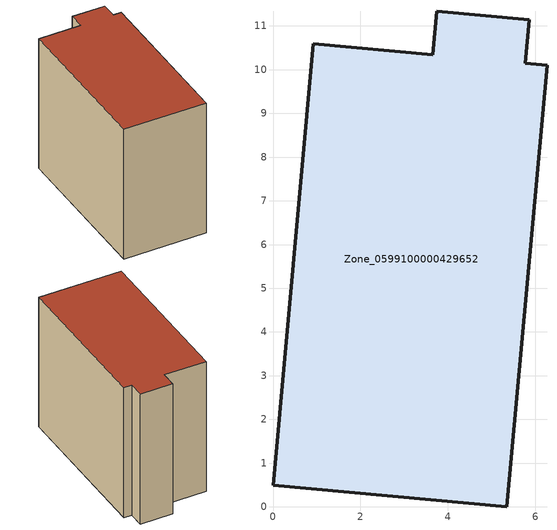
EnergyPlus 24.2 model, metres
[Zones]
Zone_0599100000429652
 floor ground (C_G): 3.65,10.34 3.74,11.34 5.86,11.15 5.77,10.15 6.27,10.1 5.34,0 0,0.49 0.92,10.59 z0
 wall outside (C_F): 5.77,10.15 5.86,11.15 3.74,11.34 3.65,10.34 0.92,10.59 0,0.49 5.34,0 6.27,10.1 5.77,10.15 z0:9.14
 roof outside (C_R): 5.34,0 6.27,10.1 5.77,10.15 5.86,11.15 3.74,11.34 3.65,10.34 0.92,10.59 0,0.49 z9.14
[BUILDING]
Pand.0599100000429652: North Axis=0; Terrain=City; Loads Convergence Tolerance Value=0.04; Temperature Convergence Tolerance Value=0.4; Solar Distribution=FullExterior; Maximum Number of Warmup Days=25; Minimum Number of Warmup Days=1
[Site:Location]
Rotterdam.The.Hague.AP_ZH_NLD Design_Conditions: Latitude=51.96; Longitude=4.45; Time Zone=1; Elevation=-4.5
[SITE:GROUNDTEMPERATURE:BUILDINGSURFACE]
18, 18, 18, 18, 18, 18, 18, 18, 18, 18, 18, 18
[MATERIAL] Thermal Absorptance=0.9; Solar Absorptance=0.7; Visible Absorptance=0.7
Name | Roughness | Thickness | Conductivity | Density | Specific Heat
G.TI.2006-2014 | MediumSmooth | 0.15 | 0.06 | 540 | 1210
F.TI.2006-2014 | Rough | 0.3 | 0.12 | 1920 | 840
R.TI.2006-2014 | MediumRough | 0.2 | 0.08 | 1500 | 1000
[CONSTRUCTION]
C_G: G.TI.2006-2014
C_F: F.TI.2006-2014
C_R: R.TI.2006-2014
[ZONE]
Zone_0599100000429652: Type=1; Multiplier=1; Ceiling Height=Autocalculate; Volume=Autocalculate; Floor Area=autocalculate; Part of Total Floor Area=Yes
[ZONEINFILTRATION:DESIGNFLOWRATE]
Infil_Zone_0599100000429652: Zone or ZoneList or Space or SpaceList=Zone_0599100000429652; Schedule=AlwaysOn; Design Flow Rate Calculation Method=Flow/Area; Flow Rate per Floor Area=0.0015; Constant Term Coefficient=1; Temperature Term Coefficient=0; Velocity Term Coefficient=0; Velocity Squared Term Coefficient=0
[HVACTEMPLATE:ZONE:IDEALLOADSAIRSYSTEM]
Zone_0599100000429652: Maximum Heating Supply Air Temperature=50; Minimum Cooling Supply Air Temperature=13; Maximum Heating Supply Air Humidity Ratio=0.0156; Minimum Cooling Supply Air Humidity Ratio=0.0077; Heating Limit=NoLimit; Cooling Limit=NoLimit; Dehumidification Control Type=ConstantSensibleHeatRatio; Cooling Sensible Heat Ratio=0.7; Dehumidification Setpoint=60; Humidification Control Type=None; Humidification Setpoint=30; Outdoor Air Method=None; Outdoor Air Flow Rate per Person=0.00944; Outdoor Air Flow Rate per Zone Floor Area=0; Outdoor Air Flow Rate per Zone=0; Demand Controlled Ventilation Type=None; Outdoor Air Economizer Type=NoEconomizer; Heat Recovery Type=None; Sensible Heat Recovery Effectiveness=0.7; Latent Heat Recovery Effectiveness=0.65
[ZONECONTROL:THERMOSTAT]
ThermostatControl_Zone_0599100000429652: Zone or ZoneList=Zone_0599100000429652; Control Type Schedule=DualSetpointControlType; Control 1=Thermostat_Zone_0599100000429652; Temperature Difference Between Cutout And Setpoint=0
[THERMOSTATSETPOINT:DUALSETPOINT]
Thermostat_Zone_0599100000429652: Heating Setpoint Temperature Schedule=HeatingSetpoint_Zone_0599100000429652; Cooling Setpoint Temperature Schedule=CoolingSetpoint_Zone_0599100000429652
[SCHEDULE:COMPACT]
HeatingSetpoint_Zone_0599100000429652: Through: 12/31, For: AllDays, Until: 24:00, 21
CoolingSetpoint_Zone_0599100000429652: Through: 12/31, For: AllDays, Until: 24:00, 24
DualSetpointControlType: Through: 12/31, For: AllDays, Until: 24:00, 4
AlwaysOn: Through: 12/31, For: AllDays, Until: 24:00, 1
